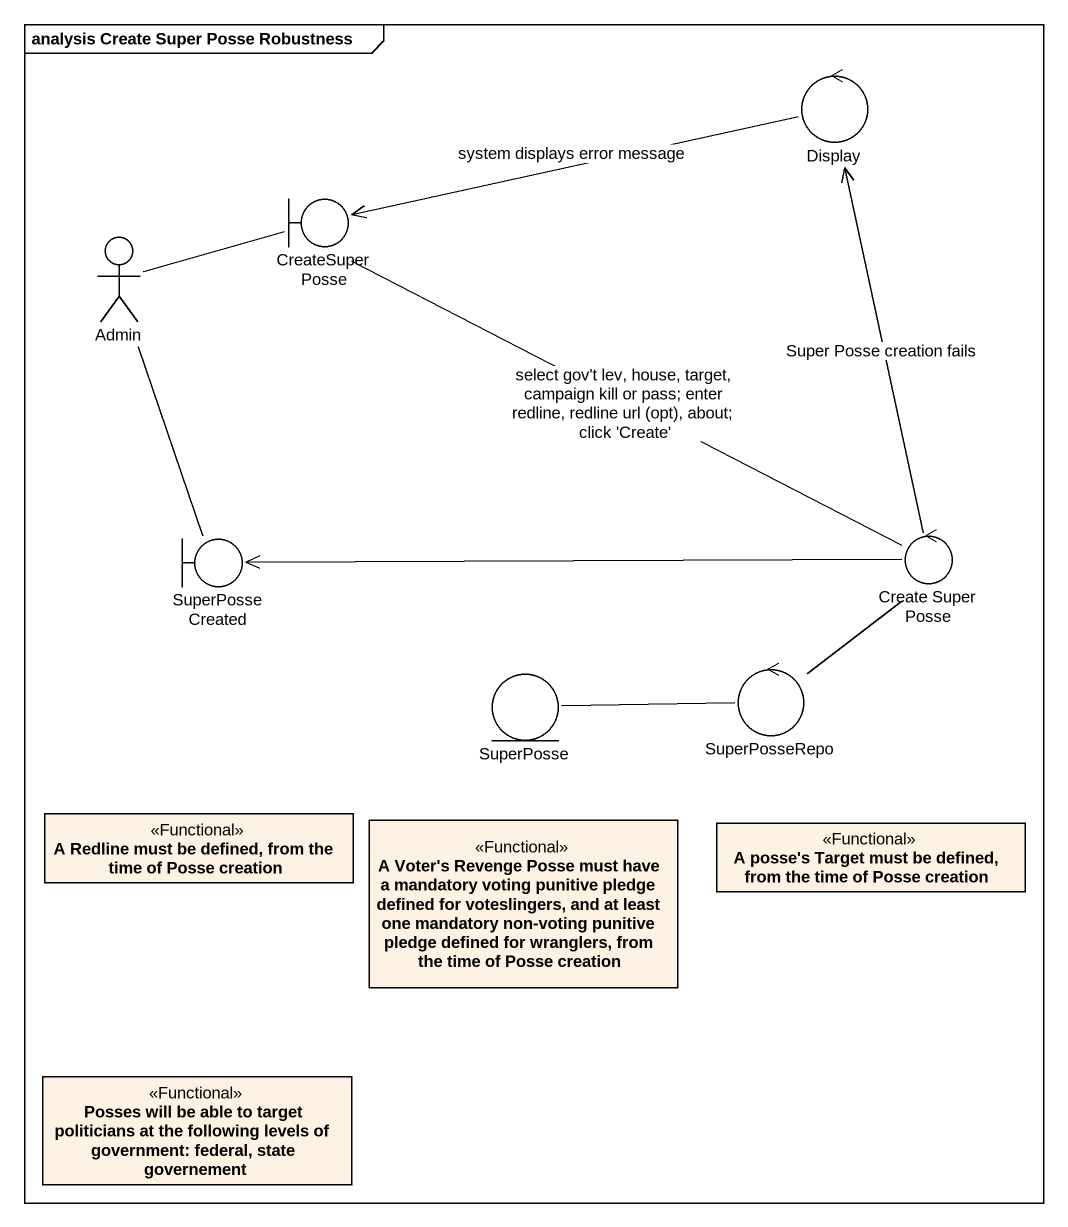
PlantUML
@startuml
mainframe analysis Create Super Posse Robustness
allowmixing
hide circle
hide empty members
control Display
boundary CreateSuperPosse
actor Admin
boundary SuperPosseCreated
control "Create Super Posse" as Create_Super_Posse
entity SuperPosse
control SuperPosseRepo
class "A Redline must be defined, from the time of Posse creation" as A_Redline_must_be_defined <<Functional>>
class "A Voter's Revenge Posse must have a mandatory voting punitive pledge defined for voteslingers, and at least one mandatory non-voting punitive pledge defined for wranglers, from the time of Posse creation" as A_Voter_s_Revenge_Posse <<Functional>>
class "A posse's Target must be defined, from the time of Posse creation" as A_posse_s_Target_must_be <<Functional>>
class "Posses will be able to target politicians at the following levels of government: federal, state governement" as Posses_will_be_able_to <<Functional>>
Display -left-> CreateSuperPosse : system displays error message
CreateSuperPosse -right- Create_Super_Posse : select gov't lev, house, target, campaign kill or pass; enter redline, redline url (opt), about; click 'Create'
Admin -right- CreateSuperPosse
Admin -- SuperPosseCreated
Create_Super_Posse -up-> Display : Super Posse creation fails
Create_Super_Posse -left-> SuperPosseCreated
Create_Super_Posse -- SuperPosseRepo
SuperPosseRepo -left- SuperPosse
@enduml
